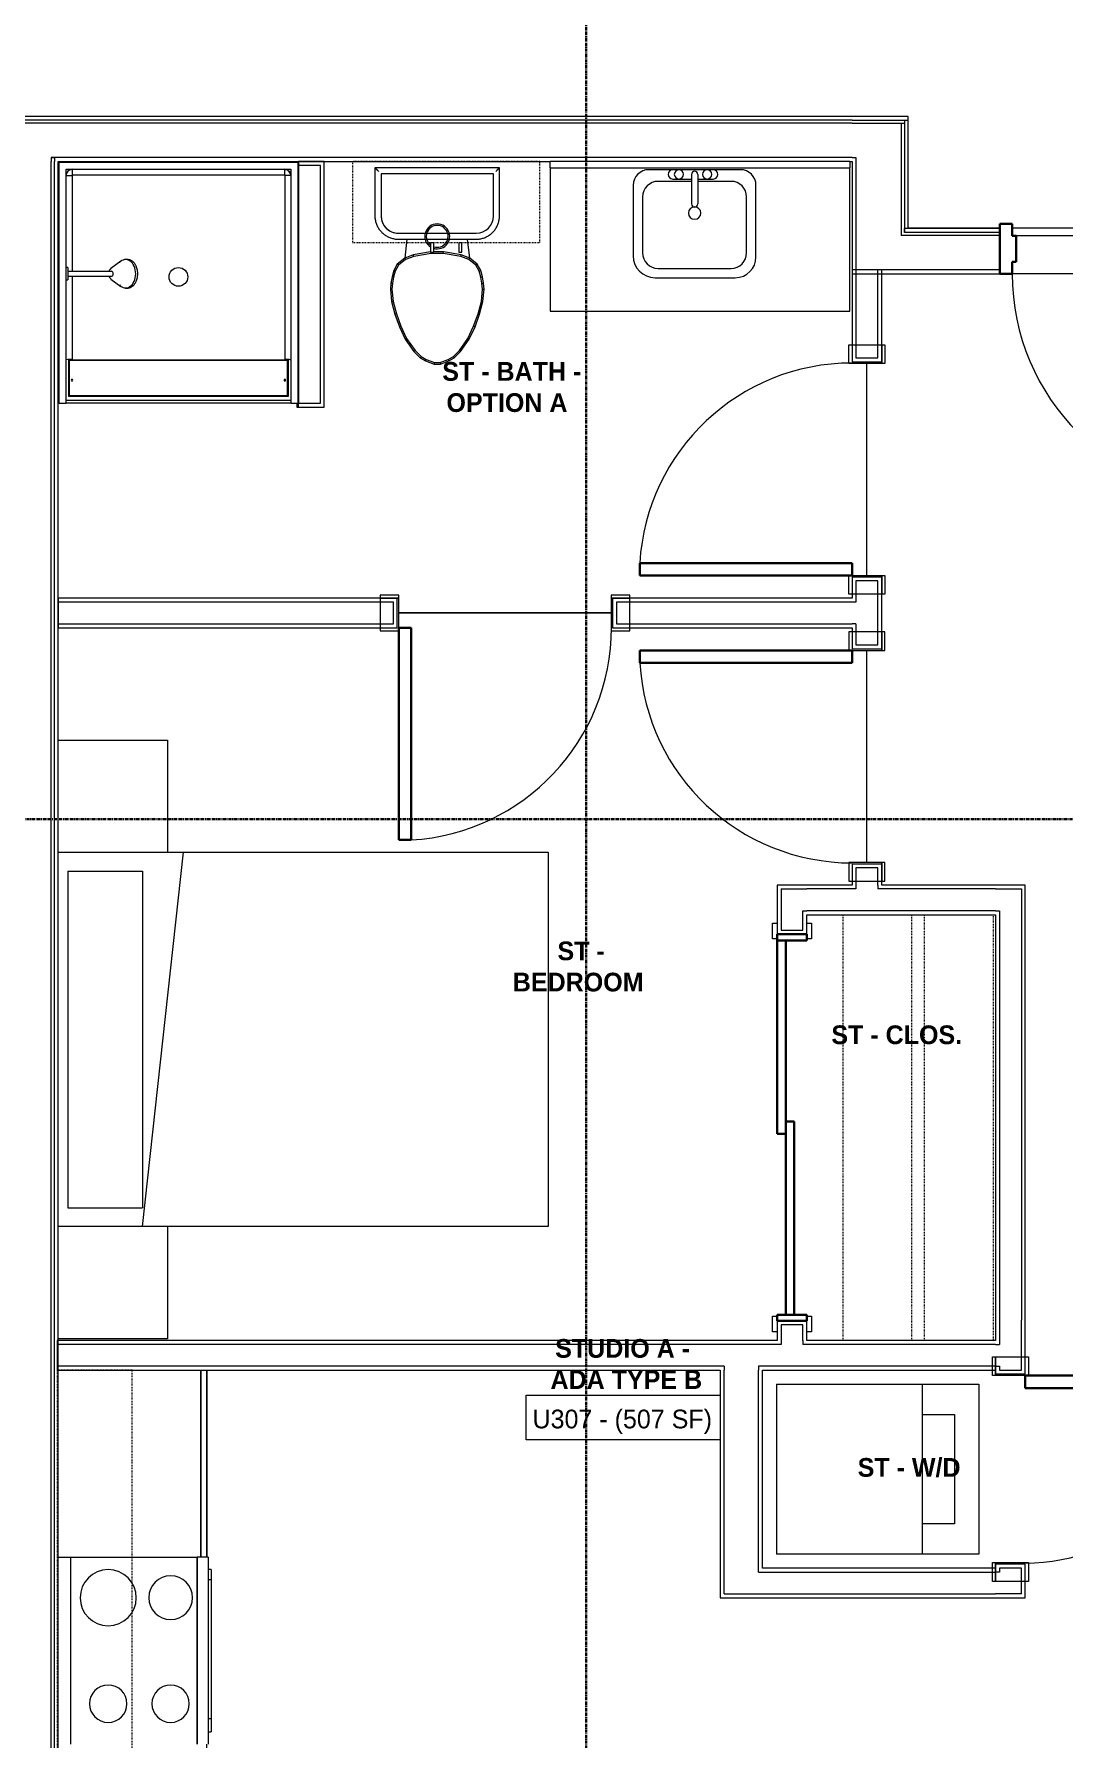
# Model space of a CAD drawing. Header units: inches. Extents: x -4093 to -1777, y 9773 to 12264.
# Drawn here: x -2915.8 to -2750.8, y 11387.7 to 11661 of the extents above; entities that cross this region are included whole.
import ezdxf

# ---------------------------------------------------------------- set-up
doc = ezdxf.new("R2010")
doc.units = ezdxf.units.IN
doc.header["$MEASUREMENT"] = 0
doc.linetypes.add('Dash', pattern=[0.25, 0.125, -0.125])
doc.linetypes.add('Grid Line 1_2_', pattern=[0.875, 0.5, -0.125, 0.125, -0.125])
for name, color, linetype, lineweight in [('0-1', 7, 'Continuous', 5), ('0-2', 7, 'Continuous', 9), ('0-3', 8, 'Continuous', 9), ('A-AREA-IDEN', 2, 'Continuous', 9), ('A-DOOR-1', 7, 'Continuous', 9), ('A-DOOR-2', 10, 'Continuous', 30), ('A-DOOR-FRAM-1', 10, 'Continuous', 30), ('A-FLOR-1', 7, 'Continuous', 9), ('A-FLOR-2', 192, 'Continuous', 9), ('A-WALL-1', 7, 'Continuous', 9), ('A-WALL-2', 250, 'Continuous', 18), ('I-FURN-1', 7, 'Continuous', 9), ('I-WALL-1', 7, 'Continuous', 9), ('P-SANR-FIXT-1', 7, 'Continuous', 9), ('Q-CASE-1', 7, 'Continuous', 9), ('Q-CASE-2', 7, 'Dash', 9), ('Q-CASE-HDLN-1', 7, 'Dash', 9), ('Q-SPCQ-1', 7, 'Continuous', 9), ('S-GRID-1', 1, 'Grid Line 1_2_', 30)]:
    doc.layers.add(name, color=color, linetype=linetype, lineweight=lineweight)
doc.styles.add('Century Gothic_1', font='ufonts.com_century-gothic.ttf', dxfattribs={"height": 3})
doc.styles.add('Century Gothic_B', font='GOTHICB.TTF', dxfattribs={"height": 3})

# ---------------------------------------------------------------- blocks, each defined once
blk = doc.blocks.new('SLIDING - FLUSH - SLIDING - FLUSH - 5-0 x 6-8-3203586-BACKGROUND - 3RD FLOOR')
at = {"layer": 'A-DOOR-1'}
for p, q in [((-32.75, 3.25), (-30.25, 3.25)), ((-32.75, 2.5), (-32.75, 3.25)), ((-30.25, 3.25), (-30.25, 2.5)), ((30.25, 3.25), (32.75, 3.25)), ((30.25, 2.5), (30.25, 3.25)), ((32.75, 3.25), (32.75, 2.5)), ((-30.25, 2.5), (-32.75, 2.5)), ((32.75, 2.5), (30.25, 2.5)), ((-32.75, -2.25), (-30.25, -2.25)), ((-32.75, -3), (-32.75, -2.25)), ((-30.25, -2.25), (-30.25, -3)), ((30.25, -2.25), (32.75, -2.25)), ((30.25, -3), (30.25, -2.25)), ((32.75, -2.25), (32.75, -3)), ((-30.25, -3), (-32.75, -3)), ((32.75, -3), (30.25, -3))]:
    blk.add_line(p, q, dxfattribs=at)
at = {"layer": 'A-DOOR-2'}
for p, q in [((-1, -0.88), (-1, 0.5)), ((-1, 0.5), (30, 0.5)), ((30, 0.5), (30, -0.88)), ((-30, -2.25), (-30, -0.88)), ((-30, -0.88), (1, -0.88)), ((1, -2.25), (-30, -2.25)), ((30, -0.88), (-1, -0.88)), ((1, -0.88), (1, -2.25))]:
    blk.add_line(p, q, dxfattribs=at)
at = {"layer": 'A-DOOR-FRAM-1'}
for p, q in [((-31, -2.25), (-31, 2.5)), ((-31, 2.5), (-30, 2.5)), ((-30, 2.5), (-30, -2.25)), ((30, 2.5), (31, 2.5)), ((30, -2.25), (30, 2.5)), ((31, 2.5), (31, -2.25)), ((-30, -2.25), (-31, -2.25)), ((31, -2.25), (30, -2.25))]:
    blk.add_line(p, q, dxfattribs=at)
blk = doc.blocks.new('SWING - SINGLE - FLUSH - SWING - FLUSH - 2-10 x 6-8 - PRIVACY-4346066-BACKGROUND - 3RD FLOOR')
at = {"layer": 'A-DOOR-1'}
for p, q in [((-17, 2.87), (-20, 2.87)), ((-20, 2.87), (-20, -2.38)), ((-17, -2.38), (-17, 2.87)), ((20, 2.87), (17, 2.87)), ((17, 2.87), (17, -2.38)), ((20, -2.38), (20, 2.87)), ((-20, -2.38), (-17, -2.38)), ((-17, -2.38), (-20, -2.38)), ((-20, -2.38), (-20, -2.88)), ((-17, -2.88), (-17, -2.38)), ((17, -2.38), (20, -2.38)), ((20, -2.38), (17, -2.38)), ((17, -2.38), (17, -2.88)), ((20, -2.88), (20, -2.38)), ((-20, -2.88), (-17, -2.88)), ((17, -2.88), (20, -2.88))]:
    blk.add_line(p, q, dxfattribs=at)
blk.add_arc((17, 2.37), 34.07, 93.3657, 180, dxfattribs=at)
at = {"layer": 'A-DOOR-2'}
for p, q in [((15, 2.37), (15, 36.38)), ((17, 36.38), (15, 36.38)), ((17, 2.37), (17, 36.38)), ((17, 2.37), (15, 2.37))]:
    blk.add_line(p, q, dxfattribs=at)
blk = doc.blocks.new('OD_CW_Closet - OD_CW_Closet-3786599-BACKGROUND - 3RD FLOOR')
at = {"layer": 'Q-CASE-HDLN-1'}
for p, q in [((0.74, -24), (0.74, 0)), ((0.74, 0), (68.99, 0)), ((68.99, 0), (68.99, -24)), ((0.74, -11), (68.99, -11)), ((0.74, -13), (68.99, -13)), ((68.99, -24), (0.74, -24))]:
    blk.add_line(p, q, dxfattribs=at)
blk = doc.blocks.new('SWING - SINGLE - FLUSH - SWING - FLUSH - 2-10 x 6-8 - PRIVACY-4346067-BACKGROUND - 3RD FLOOR')
at = {"layer": 'A-DOOR-1'}
for p, q in [((-17, 2.87), (-20, 2.87)), ((-20, 2.87), (-20, -2.38)), ((-17, -2.38), (-17, 2.87)), ((20, 2.87), (17, 2.87)), ((17, 2.87), (17, -2.38)), ((20, -2.38), (20, 2.87)), ((-20, -2.38), (-17, -2.38)), ((-17, -2.38), (-20, -2.38)), ((-20, -2.38), (-20, -2.88)), ((-17, -2.88), (-17, -2.38)), ((17, -2.38), (20, -2.38)), ((20, -2.38), (17, -2.38)), ((17, -2.38), (17, -2.88)), ((20, -2.88), (20, -2.38)), ((-20, -2.88), (-17, -2.88)), ((17, -2.88), (20, -2.88))]:
    blk.add_line(p, q, dxfattribs=at)
blk.add_arc((17, 2.37), 34.07, 93.3657, 180, dxfattribs=at)
at = {"layer": 'A-DOOR-2'}
for p, q in [((15, 2.37), (15, 36.38)), ((17, 36.38), (15, 36.38)), ((17, 2.37), (17, 36.38)), ((17, 2.37), (15, 2.37))]:
    blk.add_line(p, q, dxfattribs=at)
blk = doc.blocks.new('SWING - SINGLE - FLUSH - SWING - FLUSH - 2-6 x 6-8 - PASSAGE-4346079-BACKGROUND - 3RD FLOOR')
at = {"layer": 'A-DOOR-1'}
for p, q in [((-18, 2.375), (-18, 2.875)), ((-18, 2.875), (-15, 2.875)), ((-15, 2.875), (-15, 2.375)), ((15, 2.375), (15, 2.875)), ((15, 2.875), (18, 2.875)), ((18, 2.875), (18, 2.375)), ((-18, 2.375), (-15, 2.375)), ((-18, -2.875), (-18, 2.375)), ((-15, 2.375), (-18, 2.375)), ((-15, 2.375), (-15, -2.875)), ((15, 2.375), (18, 2.375)), ((15, -2.875), (15, 2.375)), ((18, 2.375), (15, 2.375)), ((18, 2.375), (18, -2.875)), ((-15, -2.875), (-18, -2.875)), ((18, -2.875), (15, -2.875))]:
    blk.add_line(p, q, dxfattribs=at)
blk.add_arc((15, -2.375), 30.067, 180, 266.18593, dxfattribs=at)
at = {"layer": 'A-DOOR-2'}
for p, q in [((13, -2.375), (13, -32.375)), ((15, -2.375), (13, -2.375)), ((15, -2.375), (15, -32.375)), ((15, -32.375), (13, -32.375))]:
    blk.add_line(p, q, dxfattribs=at)
blk = doc.blocks.new('Bed-Standard - Queen 60_ x 79_-4200936-BACKGROUND - 3RD FLOOR')
at = {"layer": 'I-FURN-1'}
for p, q in [((-19.31, 41.3), (40.69, 41.3)), ((-19.31, -37.2), (-19.31, 41.3)), ((40.69, 41.3), (40.69, -37.2)), ((40.69, -23.7), (-19.31, -17.13)), ((-16.31, -23.7), (37.69, -23.7)), ((-16.31, -35.7), (-16.31, -23.7)), ((37.69, -35.7), (37.69, -23.7)), ((-16.31, -35.7), (37.69, -35.7))]:
    blk.add_line(p, q, dxfattribs=at)
blk = doc.blocks.new('M_Sink Vanity-Square - 500 x 440mm-1352614-BACKGROUND - 3RD FLOOR')
at = {"layer": 'P-SANR-FIXT-1'}
for p, q in [((7.96, 7.09), (-6.72, 7.09)), ((3.62, 7.09), (-2.88, 7.09)), ((-2.88, 5.59), (0.12, 5.59)), ((0.12, 6.33), (0.12, 1.59)), ((1.12, 6.33), (1.12, 1.59)), ((1.12, 5.59), (3.62, 5.59)), ((-9.22, 4.59), (-9.22, -6.73)), ((0.12, 5.22), (-5.22, 5.22)), ((6.46, 5.22), (1.12, 5.22)), ((10.46, -6.91), (10.46, 4.59)), ((-7.72, 2.72), (-7.72, -6.23)), ((8.96, -6.23), (8.96, 2.72)), ((-5.72, -10.23), (7.14, -10.23)), ((-5.22, -8.73), (6.46, -8.73))]:
    blk.add_line(p, q, dxfattribs=at)
for centre, radius, start, end in [((-6.72, 4.59), 2.5, 90, 180), ((-2.88, 6.34), 0.75, 90, 270), ((-1.88, 6.34), 0.75, 360, 180), ((-1.88, 6.34), 0.75, 180, 0), ((0.62, 6.33), 0.5, 360, 180), ((2.62, 6.34), 0.75, 360, 180), ((2.62, 6.34), 0.75, 180, 360), ((3.62, 6.34), 0.75, 270, 90), ((7.96, 4.59), 2.5, 360, 90), ((-5.22, 2.72), 2.5, 90, 180), ((6.46, 2.72), 2.5, 0, 90), ((0.62, 0.13), 1, 360, 180), ((0.62, 0.13), 1, 180, 0), ((0.62, 1.59), 0.5, 180, 0), ((-5.72, -6.73), 3.5, 180, 270), ((-5.22, -6.23), 2.5, 180, 270), ((6.46, -6.23), 2.5, 270, 0), ((7.14, -6.91), 3.32, 270, 0)]:
    blk.add_arc(centre, radius, start, end, dxfattribs=at)
blk = doc.blocks.new('Toilet-Domestic-3D - Toilet-Domestic-3D-V23-BACKGROUND - 3RD FLOOR')
at = {"layer": 'P-SANR-FIXT-1'}
for p, q in [((-2.74, 11), (-3.74, 10)), ((-1.87, 11.5), (-2.74, 11)), ((-2.59, 10.8), (-2.74, 11)), ((-1.77, 11.27), (-2.59, 10.8)), ((-0.5, 12), (-1.87, 11.5)), ((-1.77, 11.27), (-1.87, 11.5)), ((-0.46, 11.75), (-1.77, 11.27)), ((-0.46, 11.75), (-0.5, 12)), ((0.5, 12), (-0.5, 12)), ((0.46, 11.75), (-0.46, 11.75)), ((0.46, 11.75), (0.5, 12)), ((1.77, 11.27), (0.46, 11.75)), ((1.87, 11.5), (0.5, 12)), ((1.77, 11.27), (1.87, 11.5)), ((2.59, 10.8), (1.77, 11.27)), ((2.74, 11), (1.87, 11.5)), ((2.59, 10.8), (2.74, 11)), ((3.74, 10), (2.74, 11)), ((-3.74, 10), (-5.13, 8)), ((-3.55, 9.84), (-4.91, 7.88)), ((-3.55, 9.84), (-3.74, 10)), ((-2.59, 10.8), (-3.55, 9.84)), ((3.55, 9.84), (2.59, 10.8)), ((3.55, 9.84), (3.74, 10)), ((4.91, 7.88), (3.55, 9.84)), ((5.13, 8), (3.74, 10)), ((-6.06, 6), (-6.79, 4)), ((-5.83, 5.9), (-6.55, 3.92)), ((-5.13, 8), (-6.06, 6)), ((-5.83, 5.9), (-6.06, 6)), ((-4.91, 7.88), (-5.83, 5.9)), ((-4.91, 7.88), (-5.13, 8)), ((4.91, 7.88), (5.13, 8)), ((5.83, 5.9), (4.91, 7.88)), ((6.06, 6), (5.13, 8)), ((5.83, 5.9), (6.06, 6)), ((6.55, 3.92), (5.83, 5.9)), ((6.79, 4), (6.06, 6)), ((-6.79, 4), (-7.33, 1.99)), ((-6.55, 3.92), (-7.08, 1.95)), ((-6.55, 3.92), (-6.79, 4)), ((6.55, 3.92), (6.79, 4)), ((7.08, 1.95), (6.55, 3.92)), ((7.33, 1.99), (6.79, 4)), ((-7.33, 1.99), (-7.5, 0)), ((-7.08, 1.95), (-7.33, 1.99)), ((-7.08, 1.95), (-7.25, 0)), ((7.08, 1.95), (7.33, 1.99)), ((7.25, 0), (7.08, 1.95)), ((7.5, 0), (7.33, 1.99)), ((-7.25, 0), (-7.5, 0)), ((-7.5, 0), (-7.41, -1)), ((-7.16, -0.96), (-7.41, -1)), ((-7.41, -1), (-7.24, -2)), ((-7.25, 0), (-7.16, -0.96)), ((-6.99, -1.95), (-7.24, -2)), ((-7.24, -2), (-6.97, -3)), ((-7.16, -0.96), (-6.99, -1.95)), ((-6.99, -1.95), (-6.73, -2.9)), ((6.73, -2.9), (6.99, -1.95)), ((6.97, -3), (7.24, -2)), ((6.99, -1.95), (7.16, -0.96)), ((6.99, -1.95), (7.24, -2)), ((7.16, -0.96), (7.25, 0)), ((7.16, -0.96), (7.41, -1)), ((7.24, -2), (7.41, -1)), ((7.25, 0), (7.5, 0)), ((7.41, -1), (7.5, 0)), ((-6.73, -2.9), (-6.97, -3)), ((-6.97, -3), (-6.4, -4)), ((-6.73, -2.9), (-6.21, -3.84)), ((-6.4, -4), (-6.21, -3.84)), ((-6.4, -4), (-5.21, -5)), ((-6.21, -3.84), (-5.08, -4.78)), ((-5.08, -4.78), (-5.21, -5)), ((-5.21, -5), (-4.86, -8.02)), ((-5.21, -5), (-3.84, -5.5)), ((-5.08, -4.78), (-3.77, -5.26)), ((-3.77, -5.26), (-3.84, -5.5)), ((-3.77, -5.26), (-0.98, -5.75)), ((0.98, -5.75), (3.77, -5.26)), ((3.77, -5.26), (5.08, -4.78)), ((3.77, -5.26), (3.84, -5.5)), ((3.84, -5.5), (5.21, -5)), ((4.86, -8.02), (5.21, -5)), ((5.08, -4.78), (6.21, -3.84)), ((5.08, -4.78), (5.21, -5)), ((5.21, -5), (6.4, -4)), ((6.21, -3.84), (6.73, -2.9)), ((6.21, -3.84), (6.4, -4)), ((6.4, -4), (6.97, -3)), ((6.73, -2.9), (6.97, -3)), ((6.25, -8.02), (-6.25, -8.02)), ((-3.84, -5.5), (-1, -6)), ((-0.98, -5.75), (-1, -6)), ((-1, -6), (0.56, -6)), ((-0.98, -5.75), (0.98, -5.75)), ((0.98, -5.75), (1, -5.98)), ((1.05, -5.99), (3.84, -5.5)), ((6.25, -9), (-6.25, -9)), ((6.25, -9), (-6.25, -9)), ((-9.98, -11.75), (-9.98, -19.48)), ((-9, -11.75), (-9, -18.5)), ((-9, -11.75), (-9, -18.5)), ((9, -18.5), (9, -11.75)), ((9, -18.5), (9, -11.75)), ((9.98, -19.48), (9.98, -11.75)), ((-9, -18.5), (9, -18.5)), ((-9, -18.5), (9, -18.5)), ((-9.98, -19.48), (-9.86, -19.36)), ((-9.98, -19.48), (9.98, -19.48)), ((9.86, -19.36), (9.98, -19.48))]:
    blk.add_line(p, q, dxfattribs=at)
at = {"layer": 'P-SANR-FIXT-1', "flags": 128}
for points in [[(-6.25, -8.02), (-6.4, -8.03), (-6.55, -8.03), (-6.7, -8.05), (-6.84, -8.07), (-6.99, -8.1), (-7.14, -8.13), (-7.28, -8.17), (-7.42, -8.21), (-7.56, -8.26), (-7.7, -8.32), (-7.84, -8.38), (-7.97, -8.44), (-8.1, -8.52), (-8.23, -8.59), (-8.35, -8.67), (-8.48, -8.76), (-8.59, -8.85), (-8.71, -8.95), (-8.82, -9.05), (-8.92, -9.15), (-9.03, -9.26), (-9.12, -9.38), (-9.22, -9.49), (-9.3, -9.61), (-9.39, -9.74), (-9.46, -9.86), (-9.54, -9.99), (-9.6, -10.13), (-9.67, -10.26), (-9.72, -10.4), (-9.78, -10.54), (-9.82, -10.68), (-9.86, -10.83), (-9.89, -10.97), (-9.92, -11.12), (-9.95, -11.26), (-9.96, -11.41), (-9.97, -11.56), (-9.98, -11.71), (-9.98, -11.75)], [(9.98, -11.75), (9.97, -11.6), (9.97, -11.45), (9.95, -11.3), (9.93, -11.16), (9.9, -11.01), (9.87, -10.86), (9.83, -10.72), (9.79, -10.58), (9.74, -10.44), (9.68, -10.3), (9.62, -10.16), (9.56, -10.03), (9.48, -9.9), (9.41, -9.77), (9.33, -9.65), (9.24, -9.52), (9.15, -9.41), (9.05, -9.29), (8.95, -9.18), (8.85, -9.08), (8.74, -8.97), (8.62, -8.88), (8.51, -8.78), (8.39, -8.7), (8.26, -8.61), (8.14, -8.54), (8.01, -8.46), (7.87, -8.4), (7.74, -8.33), (7.6, -8.28), (7.46, -8.22), (7.32, -8.18), (7.17, -8.14), (7.03, -8.11), (6.88, -8.08), (6.74, -8.05), (6.59, -8.04), (6.44, -8.03), (6.29, -8.02), (6.25, -8.02)]]:
    blk.add_lwpolyline(points, dxfattribs=at)
at = {"layer": 'P-SANR-FIXT-1'}
for centre, radius, start, end in [((0, -8.48), 2, 73.137, 0), ((0, -8.48), 1.75, 70.983, 0), ((0, -8.48), 2, 0, 57.9286), ((0, -8.48), 1.75, 0, 51.2446), ((-6.25, -11.75), 2.75, 90, 180), ((-6.25, -11.75), 2.75, 90, 180), ((6.25, -11.75), 2.75, 0, 90), ((6.25, -11.75), 2.75, 360, 90)]:
    blk.add_arc(centre, radius, start, end, dxfattribs=at)
for points, knots in [([(-9.86, -19.36), (-9.86, -19.36), (-9.85, -19.35), (-9.82, -19.32), (-9.8, -19.3), (-9.78, -19.28), (-9.75, -19.25), (-9.71, -19.21), (-9.66, -19.16), (-9.6, -19.1), (-9.55, -19.05), (-9.47, -18.97), (-9.41, -18.91), (-9.37, -18.87)], [0, 0, 0, 0, 0.166667, 0.25, 0.291667, 0.333333, 0.416667, 0.5, 0.583333, 0.666667, 0.75, 0.833333, 1, 1, 1, 1]), ([(9.37, -18.87), (9.41, -18.91), (9.47, -18.97), (9.55, -19.05), (9.6, -19.1), (9.66, -19.16), (9.71, -19.21), (9.75, -19.25), (9.78, -19.28), (9.8, -19.3), (9.82, -19.32), (9.85, -19.35), (9.86, -19.36), (9.86, -19.36)], [-1, -1, -1, -1, -0.833333, -0.75, -0.666667, -0.583333, -0.5, -0.416667, -0.333333, -0.291667, -0.25, -0.166667, 0, 0, 0, 0])]:
    blk.add_open_spline(points, degree=3, knots=knots, dxfattribs=at)
for points in [[(-9.98, -19.48), (-9.98, -19.48), (-9.98, -19.48), (-9.98, -19.48)], [(9.98, -19.48), (9.98, -19.48), (9.98, -19.48), (9.98, -19.48)]]:
    blk.add_open_spline(points, degree=3, dxfattribs=at)
blk = doc.blocks.new('Bath Vanity - Bath Vanity 48_-V24-BACKGROUND - 3RD FLOOR')
at = {"layer": 'Q-CASE-1'}
for p, q in [((-23.26, -1), (-23.26, -24)), ((24.74, -24), (24.74, -1)), ((-23.26, -24), (24.74, -24))]:
    blk.add_line(p, q, dxfattribs=at)
blk = doc.blocks.new('BATHROOM MIRROR - BATHROOM MIRROR 48_-3124766-BACKGROUND - 3RD FLOOR')
at = {"layer": 'Q-CASE-1'}
for p, q in [((24.74, 24), (-23.26, 24)), ((-23.26, 23), (-23.26, 24)), ((-23.26, 23), (24.74, 23)), ((24.74, 24), (24.74, 23))]:
    blk.add_line(p, q, dxfattribs=at)
blk = doc.blocks.new('300 Series Wall Hung Cabinet_326 - 30_-2909952-BACKGROUND - 3RD FLOOR')
at = {"layer": 'Q-CASE-1'}
for p, q in [((-2.5, -13.19), (-2.01, -13.19)), ((-2.5, -13.19), (-2.5, -14.69)), ((-2.01, -14.69), (-2.01, -13.19)), ((2, -13.19), (2.49, -13.19)), ((2, -13.19), (2, -14.69)), ((2.49, -14.69), (2.49, -13.19)), ((-2.5, -14.69), (-2.01, -14.69)), ((2, -14.69), (2.49, -14.69))]:
    blk.add_line(p, q, dxfattribs=at)
at = {"layer": 'Q-CASE-2'}
for p, q in [((15, -0.19), (-15, -0.19)), ((-15, -0.19), (-15, -13.19)), ((15, -13.19), (15, -0.19)), ((-15, -13.19), (15, -13.19))]:
    blk.add_line(p, q, dxfattribs=at)
blk = doc.blocks.new('Stacked Washer and Dryer - 26_x25_ - Private-1352637-BACKGROUND - 3RD FLOOR')
at = {"layer": 'P-SANR-FIXT-1'}
for p, q in [((0, 13.625), (32.4375, 13.625)), ((0, 13.625), (0, -13.625)), ((23.34375, 13.625), (23.34375, -13.625)), ((32.4375, 13.625), (32.4375, -13.625)), ((23.34375, 8.75), (28.53125, 8.75)), ((28.53125, 8.75), (28.53125, -8.75)), ((28.53125, -8.75), (23.34375, -8.75)), ((32.4375, -13.625), (0, -13.625))]:
    blk.add_line(p, q, dxfattribs=at)
blk = doc.blocks.new('SWING - SINGLE - FLUSH - SWING - FLUSH - 2-10 x 6-8 - PRIVACY-4346070-BACKGROUND - 3RD FLOOR')
at = {"layer": 'A-DOOR-1'}
for p, q in [((-20, 2.37), (-20, 2.87)), ((-20, 2.87), (-17, 2.87)), ((-17, 2.87), (-17, 2.37)), ((17, 2.37), (17, 2.87)), ((17, 2.87), (20, 2.87)), ((20, 2.87), (20, 2.37)), ((-20, 2.37), (-17, 2.37)), ((-20, -2.88), (-20, 2.37)), ((-17, 2.37), (-20, 2.37)), ((-17, 2.37), (-17, -2.88)), ((17, 2.37), (20, 2.37)), ((17, -2.88), (17, 2.37)), ((20, 2.37), (17, 2.37)), ((20, 2.37), (20, -2.88)), ((-17, -2.88), (-20, -2.88)), ((20, -2.88), (17, -2.88))]:
    blk.add_line(p, q, dxfattribs=at)
blk.add_arc((17, -2.38), 34.07, 180, 266.6343, dxfattribs=at)
at = {"layer": 'A-DOOR-2'}
for p, q in [((15, -2.38), (15, -36.38)), ((17, -2.38), (15, -2.38)), ((17, -2.38), (17, -36.38)), ((17, -36.38), (15, -36.38))]:
    blk.add_line(p, q, dxfattribs=at)
blk = doc.blocks.new('Table-Night Stand - 18_ x 18_ x 24_-V25-BACKGROUND - 3RD FLOOR')
at = {"layer": 'I-FURN-1'}
for p, q in [((0.15, 0), (18.15, 0)), ((18.15, 0), (18.15, -17.5))]:
    blk.add_line(p, q, dxfattribs=at)
blk = doc.blocks.new('Table-Night Stand - 18_ x 18_ x 24_-V26-BACKGROUND - 3RD FLOOR')
at = {"layer": 'I-FURN-1'}
for p, q in [((0.15, 0), (18.15, 0)), ((0.15, -17.5), (0.15, 0))]:
    blk.add_line(p, q, dxfattribs=at)
blk = doc.blocks.new('OD_CW_Base Cabinet - OD_CW_Base Cabinet-V61-BACKGROUND - 3RD FLOOR')
at = {"layer": 'Q-CASE-1'}
for p, q in [((0.74, 23.81), (0.74, 21.81)), ((36.49, 0), (131.34, 0)), ((161.34, 0), (191.34, 0))]:
    blk.add_line(p, q, dxfattribs=at)
blk = doc.blocks.new('OD_CW_Upper Cabinet - OD_CW_Upper Cabinet-4366994-BACKGROUND - 3RD FLOOR')
at = {"layer": 'Q-CASE-HDLN-1'}
for p, q in [((191.34, 24), (0.74, 24)), ((0.74, 24), (0.74, 12)), ((191.34, 12), (191.34, 24)), ((0.74, 12), (191.34, 12))]:
    blk.add_line(p, q, dxfattribs=at)
blk = doc.blocks.new('The Shower - The Shower-V81-BACKGROUND - 3RD FLOOR')
at = {"layer": 'P-SANR-FIXT-1'}
for p, q in [((0, 39.25), (0.12, 39.25)), ((0, 0.5), (0, 39.25)), ((1.25, 39.25), (0.12, 39.25)), ((0.12, 0.62), (0.12, 39.25)), ((1.25, 39.25), (37.25, 39.25)), ((1.25, 38.75), (1.25, 39.25)), ((1.25, 1.75), (1.25, 39.25)), ((37.25, 38.75), (1.25, 38.75)), ((37.25, 39.25), (37.25, 38.75)), ((38.38, 39.25), (37.25, 39.25)), ((37.25, 39.25), (37.25, 19.48)), ((38.38, 39.25), (38.5, 39.25)), ((38.38, 39.25), (38.38, 0.62)), ((38.5, 39.25), (38.5, 0.5)), ((1.62, 38.13), (1.62, 32.27)), ((36.88, 38.13), (1.62, 38.13)), ((36.75, 38), (1.75, 38)), ((1.75, 38), (1.75, 32.38)), ((36.75, 32.38), (36.75, 38)), ((36.88, 32.27), (36.88, 38.13)), ((1.75, 32.38), (36.75, 32.38)), ((2.2, 2.75), (2.2, 32.27)), ((36.3, 32.27), (2.2, 32.27)), ((36.3, 18.89), (36.3, 32.27)), ((36.3, 2.75), (36.3, 18.11)), ((37.25, 17.52), (37.25, 1.75)), ((38.5, 0.5), (0, 0.5)), ((38.38, 0.62), (0.12, 0.62)), ((37.25, 1.75), (1.25, 1.75)), ((1.28, 2.51), (1.3, 2.43)), ((1.4, 2.23), (1.42, 2.2)), ((1.51, 2.08), (1.58, 2.01)), ((1.7, 1.92), (1.73, 1.9)), ((1.93, 1.8), (2.01, 1.78)), ((2.25, 2.7), (36.25, 2.7)), ((2.25, 1.75), (2.25, 1.77)), ((2.25, 1.77), (36.25, 1.77)), ((36.25, 1.75), (36.25, 1.77)), ((36.49, 1.78), (36.57, 1.8)), ((36.77, 1.9), (36.8, 1.92)), ((36.92, 2.01), (36.99, 2.08)), ((37.08, 2.2), (37.1, 2.23)), ((37.2, 2.43), (37.22, 2.51))]:
    blk.add_line(p, q, dxfattribs=at)
blk.add_circle((19.25, 19), 1.5, dxfattribs=at)
for centre, radius, start, end in [((2.2, 35.56), 0.125, 0, 180), ((2.2, 35.56), 0.125, 180, 0), ((36.3, 35.56), 0.125, 0, 180), ((36.3, 35.56), 0.125, 180, 0), ((2.25, 2.75), 1, 180, 270), ((36.25, 2.75), 1, 270, 0)]:
    blk.add_arc(centre, radius, start, end, dxfattribs=at)
for centre, major_axis, start_param, end_param in [((2.2, 32.28), (-0.95, 0), 0, 1.570796), ((36.3, 32.28), (0.95, 0), 4.712389, 6.283185)]:
    blk.add_ellipse(centre, major_axis=major_axis, ratio=0.019505, start_param=start_param, end_param=end_param, dxfattribs=at)
for points, knots in [([(1.25, 2.77), (1.25, 2.77), (1.27, 2.76), (1.4, 2.76), (1.64, 2.75), (1.95, 2.75), (2.12, 2.75), (2.2, 2.75)], [-1, -1, -1, -1, -0.833333, -0.666667, -0.333333, -0.166667, 0, 0, 0, 0]), ([(1.25, 2.77), (1.25, 2.7), (1.26, 2.57), (1.34, 2.32), (1.52, 2.04), (1.8, 1.86), (2.05, 1.78), (2.18, 1.77), (2.25, 1.77)], [-1, -1, -1, -1, -0.875, -0.75, -0.5, -0.25, -0.125, 0, 0, 0, 0]), ([(2.2, 2.75), (2.2, 2.74), (2.2, 2.74), (2.2, 2.73), (2.21, 2.72), (2.21, 2.72), (2.22, 2.71), (2.23, 2.71), (2.24, 2.7), (2.24, 2.7), (2.25, 2.7), (2.25, 2.7)], [-1, -1, -1, -1, -0.833333, -0.75, -0.666667, -0.583333, -0.416667, -0.291667, -0.208333, -0.083333, 0, 0, 0, 0]), ([(36.25, 1.77), (36.32, 1.77), (36.45, 1.78), (36.7, 1.86), (36.98, 2.04), (37.16, 2.32), (37.24, 2.57), (37.25, 2.7), (37.25, 2.77)], [-1, -1, -1, -1, -0.875, -0.75, -0.5, -0.25, -0.125, 0, 0, 0, 0]), ([(36.25, 2.7), (36.26, 2.7), (36.26, 2.7), (36.27, 2.7), (36.28, 2.71), (36.28, 2.71), (36.29, 2.72), (36.29, 2.73), (36.3, 2.74), (36.3, 2.74), (36.3, 2.75), (36.3, 2.75)], [-1, -1, -1, -1, -0.833333, -0.75, -0.666667, -0.583333, -0.416667, -0.291667, -0.208333, -0.083333, 0, 0, 0, 0]), ([(1.59, 2), (1.54, 2.04), (1.47, 2.12), (1.41, 2.21), (1.38, 2.25)], [0.4611793, 0.4611793, 0.4611793, 0.4611793, 0.5714286, 0.6665731, 0.6665731, 0.6665731, 0.6665731]), ([(2.25, 1.75), (2.17, 1.75), (2.03, 1.77), (1.86, 1.82), (1.77, 1.87), (1.75, 1.88)], [0, 0, 0, 0, 0.1428571, 0.2857143, 0.3333068, 0.3333068, 0.3333068, 0.3333068]), ([(36.25, 1.8), (36.25, 1.82), (36.25, 1.91), (36.25, 2.14), (36.25, 2.45), (36.25, 2.62), (36.25, 2.7)], [-0.8333333, -0.8333333, -0.8333333, -0.8333333, -0.6666667, -0.3333333, -0.1666667, 0, 0, 0, 0]), ([(36.75, 1.88), (36.7, 1.85), (36.59, 1.8), (36.42, 1.76), (36.31, 1.75), (36.25, 1.75)], [0.6666667, 0.6666667, 0.6666667, 0.6666667, 0.7857143, 0.8928571, 1, 1, 1, 1]), ([(37.01, 2.1), (36.97, 2.05), (36.89, 1.97), (36.79, 1.91), (36.75, 1.88)], [0.4475924, 0.4475924, 0.4475924, 0.4475924, 0.5714286, 0.6665731, 0.6665731, 0.6665731, 0.6665731]), ([(37.19, 2.42), (37.18, 2.38), (37.16, 2.33), (37.13, 2.27), (37.12, 2.25)], [0.2174647, 0.2174647, 0.2174647, 0.2174647, 0.2857143, 0.3333068, 0.3333068, 0.3333068, 0.3333068])]:
    blk.add_open_spline(points, degree=3, knots=knots, dxfattribs=at)
for points in [[(1.25, 2.71), (1.25, 2.72), (1.25, 2.74), (1.25, 2.75)], [(37.25, 2.77), (37.25, 2.77), (37.23, 2.76), (37.13, 2.76), (36.98, 2.76), (36.78, 2.75), (36.55, 2.75), (36.38, 2.75), (36.3, 2.75)], [(37.25, 2.75), (37.25, 2.72), (37.25, 2.7), (37.25, 2.67)], [(1.38, 2.25), (1.37, 2.27), (1.36, 2.3), (1.35, 2.32)], [(1.75, 1.88), (1.71, 1.91), (1.67, 1.94), (1.63, 1.97)], [(2.25, 1.8), (2.25, 1.82), (2.25, 1.88), (2.25, 2.03), (2.25, 2.22), (2.25, 2.45), (2.25, 2.62), (2.25, 2.7)], [(37.12, 2.25), (37.09, 2.21), (37.07, 2.18), (37.04, 2.14)]]:
    blk.add_open_spline(points, degree=3, dxfattribs=at)
blk = doc.blocks.new('Shower Head - Shower Head-3265626-BACKGROUND - 3RD FLOOR')
at = {"layer": 'P-SANR-FIXT-1'}
for p, q in [((-0.98, 0), (-0.98, -0.26)), ((-0.98, 0), (0.98, 0)), ((0.98, -0.26), (-0.98, -0.26)), ((-0.39, -0.26), (-0.39, -1)), ((0.39, -1), (0.39, -0.26)), ((0.98, -0.26), (0.98, 0)), ((-0.84, -7.19), (-2.02, -8.78)), ((-0.39, -6.01), (-0.39, -7.27)), ((0.39, -7.27), (0.39, -6.01)), ((2.02, -8.78), (0.84, -7.19)), ((-2.28, -9.54), (-2.28, -9.81)), ((2.28, -9.81), (2.28, -9.54))]:
    blk.add_line(p, q, dxfattribs=at)
at = {"layer": 'P-SANR-FIXT-1', "flags": 128}
for points in [[(-0.39, -1), (-0.39, -1.29), (-0.39, -1.57), (-0.39, -1.85), (-0.39, -2.13), (-0.39, -2.41), (-0.39, -2.69), (-0.39, -2.96), (-0.39, -3.23), (-0.39, -3.5), (-0.39, -3.76), (-0.39, -4.02), (-0.39, -4.27), (-0.39, -4.52), (-0.39, -4.77), (-0.39, -5), (-0.39, -5.23), (-0.39, -5.46), (-0.39, -5.67), (-0.39, -5.88), (-0.39, -6.01)], [(0.39, -6.01), (0.39, -5.81), (0.39, -5.6), (0.39, -5.38), (0.39, -5.15), (0.39, -4.92), (0.39, -4.68), (0.39, -4.43), (0.39, -4.18), (0.39, -3.93), (0.39, -3.67), (0.39, -3.4), (0.39, -3.13), (0.39, -2.86), (0.39, -2.59), (0.39, -2.31), (0.39, -2.03), (0.39, -1.75), (0.39, -1.46), (0.39, -1.18), (0.39, -1)], [(-0.39, -6.87), (-0.43, -6.88), (-0.46, -6.9), (-0.49, -6.91), (-0.52, -6.93), (-0.55, -6.94), (-0.58, -6.96), (-0.61, -6.98), (-0.64, -7), (-0.67, -7.03), (-0.7, -7.05), (-0.73, -7.07), (-0.76, -7.1), (-0.78, -7.13), (-0.81, -7.16), (-0.83, -7.19), (-0.84, -7.19)], [(0.84, -7.19), (0.81, -7.16), (0.79, -7.13), (0.76, -7.1), (0.73, -7.08), (0.7, -7.05), (0.68, -7.03), (0.65, -7.01), (0.62, -6.98), (0.59, -6.97), (0.56, -6.95), (0.53, -6.93), (0.49, -6.91), (0.46, -6.9), (0.43, -6.89), (0.4, -6.87)], [(-2.28, -9.81), (-2.28, -9.88), (-2.28, -9.95), (-2.27, -10.02), (-2.25, -10.09), (-2.24, -10.16), (-2.21, -10.23), (-2.19, -10.3), (-2.16, -10.36), (-2.13, -10.43), (-2.09, -10.49), (-2.05, -10.55), (-2.01, -10.61), (-1.97, -10.67), (-1.92, -10.73), (-1.86, -10.79), (-1.81, -10.84), (-1.75, -10.89), (-1.69, -10.94), (-1.63, -10.99), (-1.57, -11.04), (-1.5, -11.08), (-1.43, -11.12), (-1.36, -11.16), (-1.28, -11.2), (-1.21, -11.24), (-1.13, -11.27), (-1.05, -11.3), (-0.97, -11.33), (-0.89, -11.36), (-0.81, -11.38), (-0.72, -11.4), (-0.64, -11.42), (-0.55, -11.44), (-0.47, -11.45), (-0.38, -11.46), (-0.29, -11.47), (-0.2, -11.48), (-0.11, -11.49), (-0.02, -11.49), (0, -11.49)], [(0, -11.49), (0.09, -11.49), (0.18, -11.48), (0.27, -11.48), (0.35, -11.47), (0.44, -11.46), (0.53, -11.44), (0.62, -11.43), (0.7, -11.41), (0.79, -11.39), (0.87, -11.36), (0.95, -11.34), (1.03, -11.31), (1.11, -11.28), (1.19, -11.25), (1.26, -11.21), (1.34, -11.17), (1.41, -11.13), (1.48, -11.09), (1.55, -11.05), (1.61, -11), (1.68, -10.95), (1.74, -10.9), (1.8, -10.85), (1.85, -10.8), (1.9, -10.74), (1.95, -10.69), (2, -10.63), (2.04, -10.57), (2.08, -10.51), (2.12, -10.44), (2.15, -10.38), (2.18, -10.31), (2.21, -10.25), (2.23, -10.18), (2.25, -10.11), (2.26, -10.04), (2.27, -9.97), (2.28, -9.9), (2.28, -9.83), (2.28, -9.81)]]:
    blk.add_lwpolyline(points, dxfattribs=at)
at = {"layer": 'P-SANR-FIXT-1'}
for centre, major_axis, start_param, end_param in [((0, -7.27), (0.394, 0), 3.141593, 4.712389), ((0, -7.27), (-0.394, 0), 1.570796, 3.141593), ((0, -9.54), (2.28, 0), 2.468394, 4.712389), ((0, -9.54), (-2.28, 0), 1.570796, 3.814791)]:
    blk.add_ellipse(centre, major_axis=major_axis, ratio=0.707107, start_param=start_param, end_param=end_param, dxfattribs=at)
blk = doc.blocks.new('CTR - 1st Phase - Unit Layouts_rvt-1-BACKGROUND - 3RD FLOOR')
at = {"layer": 'A-FLOR-1'}
for p, q in [((-2724.79, 11622.61), (-2759.04, 11622.61)), ((-2782.32, 11574.24), (-2782.32, 11608.24)), ((-2823.32, 11568.24), (-2857.32, 11568.24)), ((-2857.32, 11568.24), (-2823.32, 11568.24)), ((-2782.32, 11528.24), (-2782.32, 11562.24))]:
    blk.add_line(p, q, dxfattribs=at)
at = {"layer": 'A-WALL-1'}
for p, q in [((-2869.89, 11640.62), (-2873.39, 11640.62)), ((-2869.26, 11640.62), (-2869.89, 11640.62)), ((-2869.26, 11601.24), (-2869.26, 11640.62)), ((-2784.7, 11623.24), (-2784.7, 11608.49)), ((-2779.95, 11623.24), (-2784.7, 11623.24)), ((-2779.95, 11608.49), (-2779.95, 11623.24)), ((-2784.7, 11608.49), (-2779.95, 11608.49)), ((-2873.64, 11601.87), (-2873.64, 11601.24)), ((-2873.64, 11601.24), (-2873.39, 11601.24)), ((-2873.39, 11601.24), (-2869.89, 11601.24)), ((-2869.89, 11601.24), (-2869.26, 11601.24)), ((-2784.7, 11573.99), (-2784.7, 11570.62)), ((-2779.95, 11573.99), (-2784.7, 11573.99)), ((-2779.95, 11562.49), (-2779.95, 11573.99)), ((-2857.57, 11570.62), (-2911.89, 11570.62)), ((-2911.89, 11570.62), (-2911.89, 11565.87)), ((-2857.57, 11565.87), (-2857.57, 11570.62)), ((-2784.7, 11570.62), (-2823.07, 11570.62)), ((-2823.07, 11570.62), (-2823.07, 11565.87)), ((-2911.89, 11565.87), (-2857.57, 11565.87)), ((-2823.07, 11565.87), (-2784.7, 11565.87)), ((-2784.7, 11565.87), (-2784.7, 11562.49)), ((-2784.7, 11562.49), (-2779.95, 11562.49)), ((-2784.7, 11527.99), (-2784.7, 11524.62)), ((-2779.95, 11527.99), (-2784.7, 11527.99)), ((-2779.95, 11524.62), (-2779.95, 11527.99)), ((-2796.7, 11524.62), (-2796.7, 11516.74)), ((-2796.07, 11524.62), (-2796.7, 11524.62)), ((-2791.95, 11524.62), (-2796.07, 11524.62)), ((-2784.7, 11524.62), (-2791.95, 11524.62)), ((-2761.7, 11524.62), (-2779.95, 11524.62)), ((-2757.57, 11524.62), (-2761.7, 11524.62)), ((-2756.95, 11524.62), (-2757.57, 11524.62)), ((-2756.95, 11454.86), (-2756.95, 11524.62)), ((-2791.95, 11516.74), (-2791.95, 11519.87)), ((-2791.95, 11519.87), (-2761.7, 11519.87)), ((-2761.7, 11519.87), (-2761.7, 11454.86)), ((-2796.7, 11516.74), (-2791.95, 11516.74)), ((-2796.7, 11454.74), (-2796.7, 11451.62)), ((-2791.95, 11454.74), (-2796.7, 11454.74)), ((-2791.95, 11451.62), (-2791.95, 11454.74)), ((-2761.7, 11454.86), (-2761.7, 11451.62)), ((-2756.95, 11446.24), (-2756.95, 11454.86)), ((-2799.07, 11451.62), (-2912.07, 11451.62)), ((-2912.07, 11451.62), (-2912.07, 11446.87)), ((-2796.7, 11451.62), (-2799.07, 11451.62)), ((-2761.7, 11451.62), (-2791.95, 11451.62)), ((-2912.07, 11446.87), (-2805.82, 11446.87)), ((-2805.82, 11446.87), (-2805.82, 11415.12)), ((-2799.07, 11415.12), (-2799.07, 11446.87)), ((-2799.07, 11446.87), (-2761.7, 11446.87)), ((-2761.7, 11446.87), (-2761.7, 11446.24)), ((-2761.7, 11446.24), (-2756.95, 11446.24)), ((-2805.82, 11415.12), (-2805.82, 11410.99)), ((-2761.7, 11415.12), (-2799.07, 11415.12)), ((-2756.95, 11415.74), (-2761.7, 11415.74)), ((-2761.7, 11415.74), (-2761.7, 11415.12)), ((-2756.95, 11410.37), (-2756.95, 11415.74)), ((-2805.82, 11410.99), (-2805.82, 11410.37)), ((-2805.82, 11410.37), (-2761.7, 11410.37)), ((-2761.7, 11410.37), (-2757.57, 11410.37)), ((-2757.57, 11410.37), (-2756.95, 11410.37))]:
    blk.add_line(p, q, dxfattribs=at)
at = {"layer": 'A-WALL-2'}
for p, q in [((-2869.89, 11639.99), (-2873.39, 11639.99)), ((-2869.89, 11601.87), (-2869.89, 11639.99)), ((-2784.07, 11623.24), (-2784.07, 11609.12)), ((-2780.57, 11609.12), (-2780.57, 11623.24)), ((-2784.07, 11609.12), (-2782.32, 11609.12)), ((-2782.32, 11609.12), (-2780.57, 11609.12)), ((-2873.39, 11601.24), (-2873.39, 11601.87)), ((-2873.39, 11601.87), (-2869.89, 11601.87)), ((-2873.39, 11601.24), (-2873.39, 11601.87)), ((-2784.07, 11573.37), (-2784.07, 11569.99)), ((-2782.32, 11573.37), (-2784.07, 11573.37)), ((-2780.57, 11573.37), (-2782.32, 11573.37)), ((-2780.57, 11563.12), (-2780.57, 11573.37)), ((-2858.2, 11569.99), (-2911.89, 11569.99)), ((-2858.2, 11568.24), (-2858.2, 11569.99)), ((-2784.7, 11569.99), (-2822.45, 11569.99)), ((-2822.45, 11569.99), (-2822.45, 11568.24)), ((-2784.07, 11569.99), (-2784.7, 11569.99)), ((-2858.2, 11566.49), (-2858.2, 11568.24)), ((-2822.45, 11568.24), (-2822.45, 11566.49)), ((-2911.89, 11566.49), (-2858.2, 11566.49)), ((-2822.45, 11566.49), (-2784.7, 11566.49)), ((-2784.07, 11566.49), (-2784.7, 11566.49)), ((-2784.07, 11566.49), (-2784.07, 11563.12)), ((-2784.07, 11563.12), (-2782.32, 11563.12)), ((-2782.32, 11563.12), (-2780.57, 11563.12)), ((-2784.07, 11527.37), (-2784.07, 11524.62)), ((-2782.32, 11527.37), (-2784.07, 11527.37)), ((-2780.57, 11527.37), (-2782.32, 11527.37)), ((-2780.57, 11524.62), (-2780.57, 11527.37)), ((-2796.07, 11523.99), (-2796.07, 11517.37)), ((-2796.07, 11523.99), (-2792.57, 11523.99)), ((-2792.57, 11523.99), (-2791.95, 11523.99)), ((-2784.07, 11523.99), (-2791.95, 11523.99)), ((-2784.07, 11524.62), (-2784.07, 11523.99)), ((-2780.57, 11524.62), (-2780.57, 11523.99)), ((-2761.7, 11523.99), (-2780.57, 11523.99)), ((-2761.7, 11523.99), (-2761.07, 11523.99)), ((-2761.07, 11523.99), (-2757.57, 11523.99)), ((-2757.57, 11523.99), (-2757.57, 11454.86)), ((-2792.57, 11517.37), (-2792.57, 11520.49)), ((-2792.57, 11520.49), (-2791.95, 11520.49)), ((-2761.7, 11520.49), (-2791.95, 11520.49)), ((-2761.7, 11520.49), (-2761.07, 11520.49)), ((-2761.07, 11520.49), (-2761.07, 11454.86)), ((-2796.07, 11517.37), (-2794.32, 11517.37)), ((-2794.32, 11517.37), (-2792.57, 11517.37)), ((-2761.07, 11454.86), (-2761.07, 11450.99)), ((-2757.57, 11446.87), (-2757.57, 11454.86)), ((-2796.07, 11454.12), (-2796.07, 11451.62)), ((-2794.32, 11454.12), (-2796.07, 11454.12)), ((-2792.57, 11454.12), (-2794.32, 11454.12)), ((-2792.57, 11451.62), (-2792.57, 11454.12)), ((-2799.7, 11450.99), (-2912.07, 11450.99)), ((-2799.07, 11450.99), (-2799.7, 11450.99)), ((-2796.07, 11450.99), (-2799.07, 11450.99)), ((-2796.07, 11451.62), (-2796.07, 11450.99)), ((-2792.57, 11451.62), (-2792.57, 11450.99)), ((-2761.7, 11450.99), (-2792.57, 11450.99)), ((-2761.7, 11450.99), (-2761.07, 11450.99)), ((-2805.2, 11447.49), (-2912.07, 11447.49)), ((-2805.2, 11447.49), (-2805.2, 11446.87)), ((-2805.2, 11415.12), (-2805.2, 11446.87)), ((-2799.7, 11447.49), (-2799.7, 11446.87)), ((-2799.07, 11447.49), (-2799.7, 11447.49)), ((-2799.7, 11415.12), (-2799.7, 11446.87)), ((-2761.7, 11447.49), (-2799.07, 11447.49)), ((-2761.7, 11447.49), (-2761.07, 11447.49)), ((-2761.07, 11447.49), (-2761.07, 11446.87)), ((-2761.07, 11446.87), (-2759.32, 11446.87)), ((-2759.32, 11446.87), (-2757.57, 11446.87)), ((-2805.2, 11414.49), (-2805.2, 11415.12)), ((-2805.2, 11410.99), (-2805.2, 11414.49)), ((-2799.7, 11414.49), (-2799.7, 11415.12)), ((-2799.7, 11414.49), (-2761.7, 11414.49)), ((-2761.07, 11414.49), (-2761.7, 11414.49)), ((-2761.07, 11415.12), (-2761.07, 11414.49)), ((-2759.32, 11415.12), (-2761.07, 11415.12)), ((-2757.57, 11415.12), (-2759.32, 11415.12)), ((-2757.57, 11410.99), (-2757.57, 11415.12)), ((-2805.2, 11410.99), (-2761.7, 11410.99)), ((-2761.07, 11410.99), (-2761.7, 11410.99)), ((-2757.57, 11410.99), (-2761.07, 11410.99))]:
    blk.add_line(p, q, dxfattribs=at)
at = {"layer": 'Q-CASE-1'}
for p, q in [((-2889.07, 11446.87), (-2889.07, 11416.87)), ((-2889.07, 11416.87), (-2889.07, 11446.87)), ((-2888.07, 11446.87), (-2888.07, 11416.87))]:
    blk.add_line(p, q, dxfattribs=at)
at = {"layer": 'Q-SPCQ-1'}
for p, q in [((-2911.89, 11416.87), (-2909.89, 11416.87)), ((-2909.89, 11416.87), (-2889.64, 11416.87)), ((-2909.89, 11386.87), (-2909.89, 11416.87)), ((-2889.64, 11386.87), (-2889.64, 11416.87)), ((-2887.89, 11416.87), (-2889.64, 11416.87)), ((-2889.64, 11416.87), (-2889.64, 11386.87)), ((-2887.89, 11416.87), (-2887.89, 11386.87)), ((-2887.39, 11414.87), (-2887.89, 11414.87)), ((-2887.39, 11414.87), (-2887.39, 11413.26)), ((-2887.39, 11413.26), (-2887.89, 11413.26)), ((-2887.39, 11413.26), (-2887.39, 11390.99)), ((-2887.89, 11390.99), (-2887.39, 11390.99)), ((-2887.89, 11388.87), (-2887.39, 11388.87)), ((-2887.39, 11390.99), (-2887.39, 11388.87))]:
    blk.add_line(p, q, dxfattribs=at)
for centre, radius, start, end in [((-2903.89, 11410.37), 4.5, 90, 270), ((-2903.89, 11410.37), 4.5, 270, 90), ((-2893.89, 11410.37), 3.5, 90, 270), ((-2893.89, 11410.37), 3.5, 270, 90), ((-2903.89, 11393.37), 3, 90, 270), ((-2903.89, 11393.37), 3, 270, 90), ((-2893.89, 11393.37), 3, 90, 270), ((-2893.89, 11393.37), 3, 270, 90)]:
    blk.add_arc(centre, radius, start, end, dxfattribs=at)
at = {"layer": '0-2'}
for name, p, rotation in [('The Shower - The Shower-V81-BACKGROUND - 3RD FLOOR', (-2873.39, 11641.12), 180), ('Toilet-Domestic-3D - Toilet-Domestic-3D-V23-BACKGROUND - 3RD FLOOR', (-2851.17, 11620.14), 180), ('Shower Head - Shower Head-3265626-BACKGROUND - 3RD FLOOR', (-2910.64, 11622.62), 90.00000000008119), ('SWING - SINGLE - FLUSH - SWING - FLUSH - 2-10 x 6-8 - PRIVACY-4346070-BACKGROUND - 3RD FLOOR', (-2782.32, 11591.24), 269.9999999999674), ('SWING - SINGLE - FLUSH - SWING - FLUSH - 2-10 x 6-8 - PRIVACY-4346067-BACKGROUND - 3RD FLOOR', (-2840.32, 11568.24), 180), ('SWING - SINGLE - FLUSH - SWING - FLUSH - 2-10 x 6-8 - PRIVACY-4346066-BACKGROUND - 3RD FLOOR', (-2782.32, 11545.24), 89.9999999999674), ('Table-Night Stand - 18_ x 18_ x 24_-V26-BACKGROUND - 3RD FLOOR', (-2894.39, 11548.02), 269.9999999999716), ('Bed-Standard - Queen 60_ x 79_-4200936-BACKGROUND - 3RD FLOOR', (-2874.68, 11510.56), 269.9999999999716), ('SLIDING - FLUSH - SLIDING - FLUSH - 5-0 x 6-8-3203586-BACKGROUND - 3RD FLOOR', (-2794.45, 11485.74), 269.9999999999554), ('OD_CW_Closet - OD_CW_Closet-3786599-BACKGROUND - 3RD FLOOR', (-2786.11, 11450.88), 89.99999999997935), ('Table-Night Stand - 18_ x 18_ x 24_-V25-BACKGROUND - 3RD FLOOR', (-2894.39, 11470.02), 269.9999999999716), ('SWING - SINGLE - FLUSH - SWING - FLUSH - 2-6 x 6-8 - PASSAGE-4346079-BACKGROUND - 3RD FLOOR', (-2759.32, 11430.99), 90.00000000002589), ('OD_CW_Upper Cabinet - OD_CW_Upper Cabinet-4366994-BACKGROUND - 3RD FLOOR', (-2888.07, 11255.53), 90.00000000001663), ('OD_CW_Base Cabinet - OD_CW_Base Cabinet-V61-BACKGROUND - 3RD FLOOR', (-2888.07, 11255.53), 89.99999999999577)]:
    blk.add_blockref(name, p, dxfattribs=dict(at, rotation=rotation))
for name, p in [('300 Series Wall Hung Cabinet_326 - 30_-2909952-BACKGROUND - 3RD FLOOR', (-2849.72, 11640.8)), ('BATHROOM MIRROR - BATHROOM MIRROR 48_-3124766-BACKGROUND - 3RD FLOOR', (-2809.81, 11616.61)), ('Bath Vanity - Bath Vanity 48_-V24-BACKGROUND - 3RD FLOOR', (-2809.81, 11640.62)), ('M_Sink Vanity-Square - 500 x 440mm-1352614-BACKGROUND - 3RD FLOOR', (-2810.55, 11632.22)), ('Stacked Washer and Dryer - 26_x25_ - Private-1352637-BACKGROUND - 3RD FLOOR', (-2796.82, 11430.99))]:
    blk.add_blockref(name, p, dxfattribs=at)
blk = doc.blocks.new('HOLLOW METAL - UNIT DOOR-2191977-BACKGROUND - 3RD FLOOR')
at = {"layer": 'A-DOOR-1'}
blk.add_arc((18, -3.875), 36, 180, 270, dxfattribs=at)
at = {"layer": 'A-DOOR-2'}
for p, q in [((16.25, -3.875), (18, -3.875)), ((16.25, -39.875), (16.25, -3.875)), ((18, -3.875), (18, -39.875)), ((18, -39.875), (16.25, -39.875))]:
    blk.add_line(p, q, dxfattribs=at)
at = {"layer": 'A-DOOR-FRAM-1'}
for p, q in [((-20, 4.125), (-18, 4.125)), ((-20, -3.875), (-20, 4.125)), ((-18, 4.125), (-18, 2.1875)), ((18, 4.125), (20, 4.125)), ((18, 2.1875), (18, 4.125)), ((20, 4.125), (20, -3.875)), ((-18, 2.1875), (-17.375, 2.1875)), ((-17.375, 2.1875), (-17.375, -1.9375)), ((17.375, 2.1875), (18, 2.1875)), ((17.375, -1.9375), (17.375, 2.1875)), ((-18, -1.9375), (-18, -3.875)), ((-17.375, -1.9375), (-18, -1.9375)), ((18, -1.9375), (17.375, -1.9375)), ((18, -3.875), (18, -1.9375)), ((-18, -3.875), (-20, -3.875)), ((20, -3.875), (18, -3.875))]:
    blk.add_line(p, q, dxfattribs=at)
blk = doc.blocks.new('CTR - 1st Phase - Common Walls_rvt-1-BACKGROUND - 3RD FLOOR')
at = {"layer": 'A-WALL-2'}
for p, q in [((-2784.7, 11647.24), (-3037.45, 11647.24)), ((-2784.7, 11646.74), (-3037.45, 11646.74)), ((-2784.7, 11647.24), (-2776.32, 11647.24)), ((-2784.7, 11646.74), (-2784.07, 11646.74)), ((-2784.07, 11646.74), (-2776.82, 11646.74)), ((-2776.82, 11646.74), (-2776.32, 11646.74)), ((-2776.82, 11646.74), (-2776.82, 11628.74)), ((-2776.32, 11647.24), (-2775.7, 11647.24)), ((-2776.32, 11647.24), (-2776.32, 11646.74)), ((-2776.32, 11647.24), (-2776.32, 11646.74)), ((-2776.32, 11646.74), (-2776.32, 11629.86)), ((-2913.01, 11641.24), (-2912.51, 11641.24)), ((-2913.01, 11641.24), (-2913.01, 11640.61)), ((-2912.51, 11641.24), (-2913.01, 11641.24)), ((-2913.01, 11255.64), (-2913.01, 11640.61)), ((-2912.51, 11641.24), (-2912.51, 11640.61)), ((-2784.7, 11641.24), (-2912.51, 11641.24)), ((-2912.51, 11255.64), (-2912.51, 11640.61)), ((-2784.7, 11641.24), (-2784.07, 11641.24)), ((-2784.07, 11641.24), (-2784.07, 11623.24)), ((-2775.7, 11629.86), (-2776.32, 11629.86)), ((-2776.32, 11629.24), (-2776.32, 11629.86)), ((-2776.32, 11629.86), (-2776.32, 11629.24)), ((-2776.32, 11628.74), (-2776.82, 11628.74)), ((-2775.7, 11629.24), (-2776.32, 11629.24)), ((-2775.7, 11628.74), (-2776.32, 11628.74)), ((-2761.04, 11629.24), (-2775.7, 11629.24)), ((-2761.04, 11628.74), (-2775.7, 11628.74)), ((-2776.82, 11623.24), (-2784.07, 11623.24)), ((-2775.7, 11623.24), (-2776.82, 11623.24)), ((-2761.04, 11623.24), (-2775.7, 11623.24))]:
    blk.add_line(p, q, dxfattribs=at)
at = {"layer": 'I-WALL-1'}
for p, q in [((-2784.7, 11647.86), (-3037.45, 11647.86)), ((-2775.7, 11647.86), (-2784.7, 11647.86)), ((-2775.7, 11647.24), (-2775.7, 11647.86)), ((-2775.7, 11629.86), (-2775.7, 11647.24)), ((-2873.39, 11640.61), (-2833.07, 11640.61)), ((-2785.07, 11640.61), (-2784.7, 11640.61)), ((-2784.7, 11640.61), (-2784.7, 11622.61)), ((-2761.04, 11629.86), (-2775.7, 11629.86)), ((-2784.7, 11622.61), (-2784.07, 11622.61)), ((-2784.07, 11622.61), (-2775.7, 11622.61)), ((-2775.7, 11622.61), (-2761.04, 11622.61)), ((-2911.89, 11255.64), (-2911.89, 11601.87))]:
    blk.add_line(p, q, dxfattribs=at)
at = {"layer": '0-3'}
blk.add_blockref('HOLLOW METAL - UNIT DOOR-2191977-BACKGROUND - 3RD FLOOR', (-2741.04, 11626.49), dxfattribs=at)
blk = doc.blocks.new('CTR - 1st Phase - Structure_rvt-1-BACKGROUND - 3RD FLOOR')
at = {"layer": 'S-GRID-1'}
for p, q in [((-2827.32, 9772.61), (-2827.32, 12247.5)), ((-1777.25, 11535.19), (-4076.95, 11535.19))]:
    blk.add_line(p, q, dxfattribs=at)

msp = doc.modelspace()

# ---------------------------------------------------------------- linework, layer by layer
at = {"layer": 'A-AREA-IDEN', "flags": 128}
msp.add_lwpolyline([(-2836.9, 11442.85), (-2805.81, 11442.85), (-2805.81, 11435.68), (-2836.9, 11435.68)], close=True, dxfattribs=at)
at = {"layer": 'A-FLOR-2'}
for p, q in [((-2761.04, 11629.94), (-2775.7, 11629.94)), ((-2723.04, 11629.94), (-2759.04, 11629.94)), ((-2759.04, 11628.74), (-2723.04, 11628.74))]:
    msp.add_line(p, q, dxfattribs=at)

# ---------------------------------------------------------------- block references
at = {"layer": '0-1'}
for name in ['CTR - 1st Phase - Structure_rvt-1-BACKGROUND - 3RD FLOOR', 'CTR - 1st Phase - Unit Layouts_rvt-1-BACKGROUND - 3RD FLOOR', 'CTR - 1st Phase - Common Walls_rvt-1-BACKGROUND - 3RD FLOOR']:
    msp.add_blockref(name, (0, 0), dxfattribs=at)

# ---------------------------------------------------------------- texts
at = {"layer": 'A-AREA-IDEN', "char_height": 3, "attachment_point": 1}
for s, insert, width, style in [('ST - BATH -', (-2850.36, 11608.47), 25.856, 'Century Gothic_B'), ('OPTION A', (-2849.69, 11603.47), 24.24, 'Century Gothic_B'), ('ST -', (-2831.9, 11515.57), 8.383, 'Century Gothic_B'), ('BEDROOM', (-2839.06, 11510.57), 25.755, 'Century Gothic_B'), ('ST - CLOS.', (-2788.01, 11502.12), 24.543, 'Century Gothic_B'), ('STUDIO A -', (-2832.27, 11451.84), 26.361, 'Century Gothic_B'), ('ADA TYPE B', (-2833.02, 11446.84), 28.179, 'Century Gothic_B'), ('U307 - (507 SF)', (-2835.9, 11440.52), 35.148, 'Century Gothic_1'), ('ST - W/D', (-2783.8, 11432.76), 20.402, 'Century Gothic_B')]:
    msp.add_mtext(s, dxfattribs=dict(at, insert=insert, width=width, style=style))

doc.saveas('drawing.dxf')
